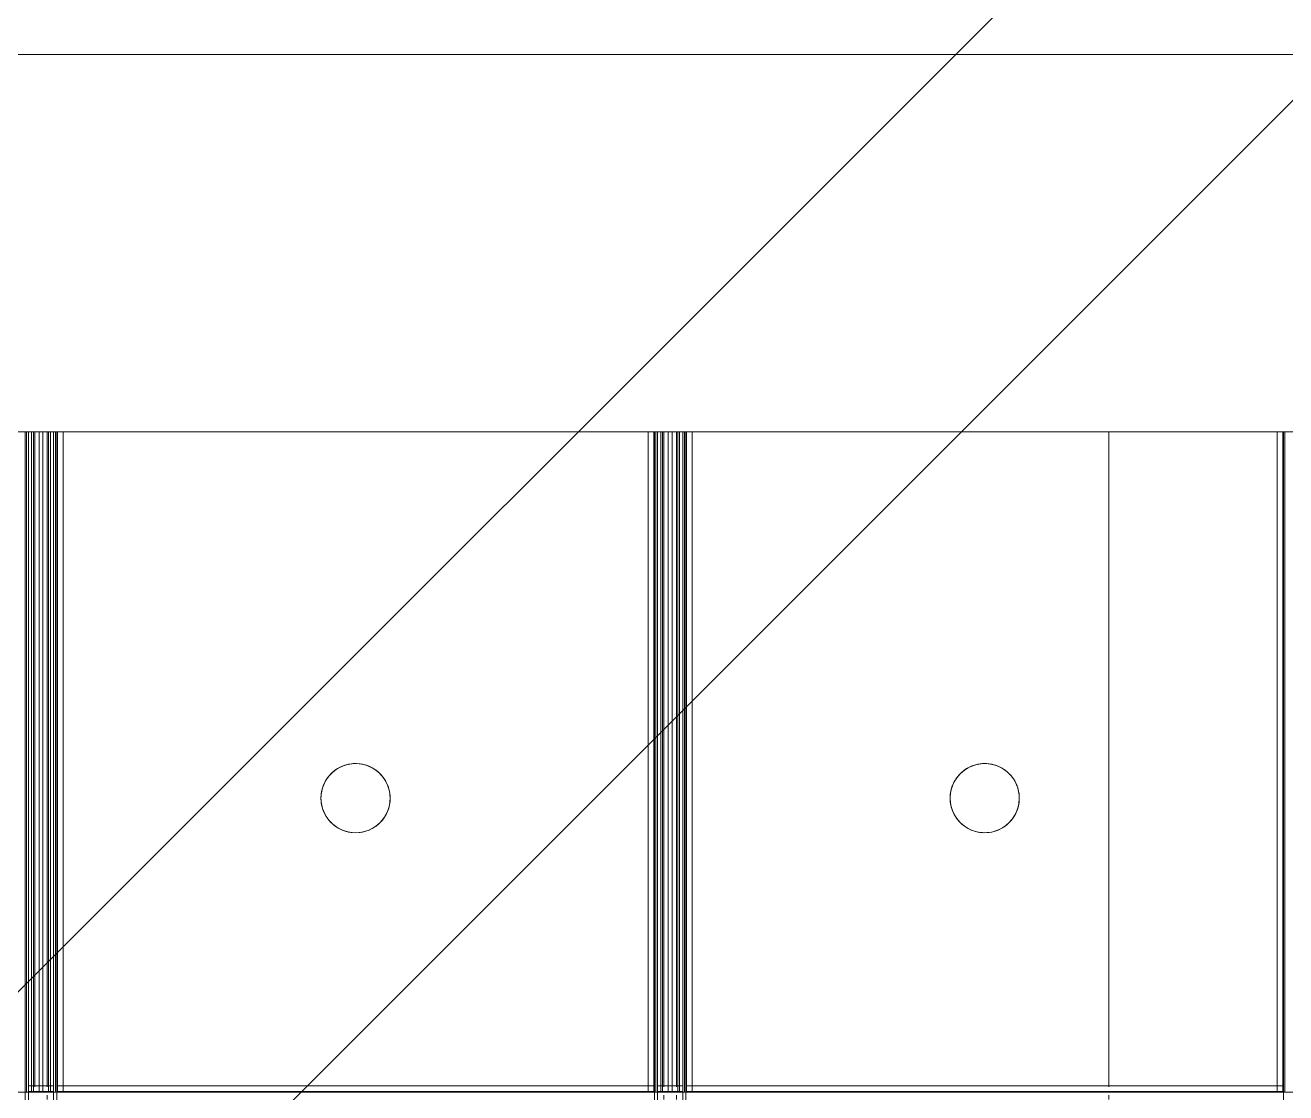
# Model space of a CAD drawing. Header units: millimetres. Extents: x -57519 to 497916, y -349472 to 446842.
# Drawn here: x 326878 to 328881, y 32681 to 34379 of the extents above; entities that cross this region are included whole.
import ezdxf

# ---------------------------------------------------------------- set-up
doc = ezdxf.new("R2010")
doc.units = ezdxf.units.MM
for name, color, linetype, lineweight in [('A-CLNG', 13, 'Continuous', 5), ('A-DETL-GENF', 92, 'Continuous', 5), ('A-FLOR', 192, 'Continuous', 5), ('A-GLAZ-CURT', 52, 'Continuous', 20), ('E-LITE-EQPM', 33, 'Continuous', 5)]:
    doc.layers.add(name, color=color, linetype=linetype, lineweight=lineweight)

# ---------------------------------------------------------------- blocks, each defined once
blk = doc.blocks.new('DLN_Face Base lighting-01 - 110mm _R_-V147-SITE COVERAGE')
at = {"layer": 'E-LITE-EQPM'}
for start, end in [(0, 180), (126.2732, 135), (60, 120), (15, 60), (135, 180), (180, 210), (180, 195), (330, 360), (0, 15), (345, 360), (195, 330), (330, 345), (210, 233.7268), (240, 330)]:
    blk.add_arc((0, 0), 55, start, end, dxfattribs=at)
blk = doc.blocks.new('DLN_Face Base lighting-01 - 110mm _R_-V148-SITE COVERAGE')
at = {"layer": 'E-LITE-EQPM'}
for start, end in [(75, 180), (105, 180), (75, 105), (60, 75), (60, 75), (15, 60), (0, 60), (180, 210), (180, 225), (285, 360), (0, 15), (345, 360), (330, 345), (210, 240), (225, 255), (240, 330), (255, 285)]:
    blk.add_arc((0, 0), 55, start, end, dxfattribs=at)
blk = doc.blocks.new('System Panel - C4 Expanded Metal Mesh-V380-SITE COVERAGE')
at = {"layer": 'A-GLAZ-CURT', "lineweight": 5}
for p, q in [((78149.3, 33707.5), (78149.3, 33732.5)), ((78149.3, 33732.5), (78149.3, 33707.5)), ((79129.3, 33732.5), (79129.3, 33707.5)), ((79129.3, 33707.5), (79129.3, 33732.5)), ((78149.3, 33632.5), (78149.3, 33707.5)), ((78149.3, 33707.5), (78149.3, 33632.5)), ((79129.3, 33707.5), (79129.3, 33632.5)), ((79129.3, 33632.5), (79129.3, 33707.5)), ((78149.3, 32691), (78149.3, 33632.5)), ((78149.3, 33632.5), (78149.3, 32691)), ((79129.3, 33632.5), (79129.3, 32691)), ((79129.3, 32691), (79129.3, 33632.5)), ((78149.3, 32671), (78149.3, 32677.5)), ((78149.3, 32677.5), (78149.3, 32671)), ((78159.3, 32667.5), (78152.8, 32667.5)), ((78152.8, 32667.5), (78159.3, 32667.5)), ((79105.8, 32667.5), (78172.8, 32667.5)), ((78172.8, 32667.5), (79105.8, 32667.5)), ((79125.8, 32667.5), (79119.3, 32667.5)), ((79119.3, 32667.5), (79125.8, 32667.5)), ((79129.3, 32677.5), (79129.3, 32671)), ((79129.3, 32671), (79129.3, 32677.5))]:
    blk.add_line(p, q, dxfattribs=at)
for start, end in [(0, 180), (0, 180), (180, 0), (180, 0)]:
    blk.add_arc((78639.3, 33150), 55, start, end, dxfattribs=at)
blk = doc.blocks.new('Ceilings 8 - Ceilings 8-14169185-SITE COVERAGE')
at = {"layer": 'A-CLNG'}
for p, q in [((78114.3, 32682.5), (78114.3, 33732.5)), ((78114.3, 31677.5), (78114.3, 33732.5)), ((78114.3, 32691), (78114.3, 33732.5)), ((78114.3, 32691), (78114.3, 33732.5)), ((78116.3, 32691), (78116.3, 33732.5)), ((78119.3, 32682.5), (78119.3, 33732.5)), ((78119.3, 32682.5), (78119.3, 33732.5)), ((78124.3, 33732.5), (78124.3, 32691)), ((78124.3, 32691), (78124.3, 33732.5)), ((78127.3, 32691), (78127.3, 33732.5)), ((78127.3, 32691), (78127.3, 33732.5)), ((78129.3, 32691), (78129.3, 33732.5)), ((78129.3, 32691), (78129.3, 33732.5)), ((78136.3, 32691), (78136.3, 33732.5)), ((78136.3, 32691), (78136.3, 33732.5)), ((78142.3, 32691), (78142.3, 33732.5)), ((78142.3, 32691), (78142.3, 33732.5)), ((78149.3, 32691), (78149.3, 33732.5)), ((78149.3, 32691), (78149.3, 33732.5)), ((78151.3, 33732.5), (78151.3, 32691)), ((78151.3, 32691), (78151.3, 33732.5)), ((78154.3, 32691), (78154.3, 33732.5)), ((78154.3, 33707.5), (78154.3, 33732.5)), ((78159.3, 33732.5), (78159.3, 32682.5)), ((78159.3, 32682.5), (78159.3, 33732.5)), ((78162.3, 32691), (78162.3, 33732.5)), ((78164.3, 31677.5), (78164.3, 33732.5)), ((78164.3, 32682.5), (78164.3, 33732.5)), ((78164.3, 32691), (78164.3, 33732.5)), ((78164.3, 32691), (78164.3, 33732.5)), ((78165.3, 32691), (78165.3, 33732.5)), ((78174.3, 32682.5), (78174.3, 33732.5)), ((79104.3, 33732.5), (79104.3, 32682.5)), ((79113.3, 33732.5), (79113.3, 32691)), ((79114.3, 32682.5), (79114.3, 33732.5)), ((79114.3, 31677.5), (79114.3, 33732.5)), ((79114.3, 32691), (79114.3, 33732.5)), ((79114.3, 32691), (79114.3, 33732.5)), ((79116.3, 32691), (79116.3, 33732.5)), ((79119.3, 32682.5), (79119.3, 33732.5)), ((79119.3, 32682.5), (79119.3, 33732.5)), ((79124.3, 33732.5), (79124.3, 33708)), ((79124.3, 32691), (79124.3, 33732.5)), ((79127.3, 32691), (79127.3, 33732.5)), ((79127.3, 32691), (79127.3, 33732.5)), ((79129.3, 32691), (79129.3, 33732.5)), ((79129.3, 32691), (79129.3, 33732.5)), ((79136.3, 32691), (79136.3, 33732.5)), ((79136.3, 32691), (79136.3, 33732.5)), ((79142.3, 32691), (79142.3, 33732.5)), ((79142.3, 32691), (79142.3, 33732.5)), ((79149.3, 32691), (79149.3, 33732.5)), ((79149.3, 32691), (79149.3, 33732.5)), ((79151.3, 33732.5), (79151.3, 32691)), ((79151.3, 32691), (79151.3, 33732.5)), ((79154.3, 32691), (79154.3, 33732.5)), ((79154.3, 33707.5), (79154.3, 33732.5)), ((79159.3, 33732.5), (79159.3, 32682.5)), ((79159.3, 32682.5), (79159.3, 33732.5)), ((79162.3, 32691), (79162.3, 33732.5)), ((79164.3, 31677.5), (79164.3, 33732.5)), ((79164.3, 32682.5), (79164.3, 33732.5)), ((79164.3, 32691), (79164.3, 33732.5)), ((79164.3, 32691), (79164.3, 33732.5)), ((79165.3, 32691), (79165.3, 33732.5)), ((79174.3, 32682.5), (79174.3, 33732.5)), ((80104.3, 33732.5), (80104.3, 32682.5)), ((80113.3, 33732.5), (80113.3, 32691)), ((80114.3, 32682.5), (80114.3, 33732.5)), ((80114.3, 31677.5), (80114.3, 33732.5)), ((80114.3, 32691), (80114.3, 33732.5)), ((80114.3, 32691), (80114.3, 33732.5)), ((80116.3, 32691), (80116.3, 33732.5)), ((78154.3, 33628.1), (78154.3, 33702.4)), ((79124.3, 33702.4), (79124.3, 33628.1)), ((79154.3, 33632.5), (79154.3, 33706.9)), ((78154.3, 32691), (78154.3, 33626.9)), ((79124.3, 33626.9), (79124.3, 32691)), ((79154.3, 32691), (79154.3, 33626.9)), ((82789.3, 32682.5), (76691.8, 32682.5)), ((78114.3, 32682.5), (78114.3, 32691)), ((78114.3, 32682.5), (78114.3, 32691)), ((78116.3, 32682.5), (78116.3, 32691)), ((78159.3, 32692.5), (78119.3, 32692.5)), ((78159.3, 32683.5), (78119.3, 32683.5)), ((78119.3, 32632.5), (78119.3, 32682.5)), ((78119.3, 32632.5), (78119.3, 32682.5)), ((78159.3, 32682.5), (78119.3, 32682.5)), ((78159.3, 32682.5), (78119.3, 32682.5)), ((78159.3, 32682.5), (78119.3, 32682.5)), ((78124.3, 32682.5), (78124.3, 32691)), ((78127.3, 32682.5), (78127.3, 32691)), ((78136.3, 32682.5), (78136.3, 32691)), ((78142.3, 32682.5), (78142.3, 32691)), ((78151.3, 32691), (78151.3, 32682.5)), ((78154.3, 32682.5), (78154.3, 32691)), ((78159.3, 32682.5), (78159.3, 32632.5)), ((78159.3, 32632.5), (78159.3, 32682.5)), ((78162.3, 32682.5), (78162.3, 32691)), ((79114.3, 32692.5), (78164.3, 32692.5)), ((78164.3, 32682.5), (78164.3, 32691)), ((78164.3, 32682.5), (78164.3, 32691)), ((78172.8, 32683.5), (78164.3, 32683.5)), ((79114.3, 32682.5), (78164.3, 32682.5)), ((78172.8, 32682.5), (78164.3, 32682.5)), ((78172.8, 32682.5), (78164.3, 32682.5)), ((78165.3, 32682.5), (78165.3, 32691)), ((79105.8, 32683.5), (78172.8, 32683.5)), ((79105.8, 32682.5), (78172.8, 32682.5)), ((79105.8, 32682.5), (78172.8, 32682.5)), ((79114.3, 32683.5), (79105.8, 32683.5)), ((79114.3, 32682.5), (79105.8, 32682.5)), ((79114.3, 32682.5), (79105.8, 32682.5)), ((79113.3, 32691), (79113.3, 32682.5)), ((79114.3, 32682.5), (79114.3, 32691)), ((79114.3, 32682.5), (79114.3, 32691)), ((79116.3, 32682.5), (79116.3, 32691)), ((79159.3, 32692.5), (79119.3, 32692.5)), ((79159.3, 32683.5), (79119.3, 32683.5)), ((79119.3, 32632.5), (79119.3, 32682.5)), ((79119.3, 32632.5), (79119.3, 32682.5)), ((79159.3, 32682.5), (79119.3, 32682.5)), ((79159.3, 32682.5), (79119.3, 32682.5)), ((79159.3, 32682.5), (79119.3, 32682.5)), ((79124.3, 32682.5), (79124.3, 32691)), ((79127.3, 32682.5), (79127.3, 32691)), ((79136.3, 32682.5), (79136.3, 32691)), ((79142.3, 32682.5), (79142.3, 32691)), ((79151.3, 32691), (79151.3, 32682.5)), ((79154.3, 32682.5), (79154.3, 32691)), ((79159.3, 32682.5), (79159.3, 32632.5)), ((79159.3, 32632.5), (79159.3, 32682.5)), ((79162.3, 32682.5), (79162.3, 32691)), ((80114.3, 32692.5), (79164.3, 32692.5)), ((79164.3, 32682.5), (79164.3, 32691)), ((79164.3, 32682.5), (79164.3, 32691)), ((79172.8, 32683.5), (79164.3, 32683.5)), ((80114.3, 32682.5), (79164.3, 32682.5)), ((79172.8, 32682.5), (79164.3, 32682.5)), ((79172.8, 32682.5), (79164.3, 32682.5)), ((79165.3, 32682.5), (79165.3, 32691)), ((80105.8, 32683.5), (79172.8, 32683.5)), ((80105.8, 32682.5), (79172.8, 32682.5)), ((80105.8, 32682.5), (79172.8, 32682.5)), ((80114.3, 32683.5), (80105.8, 32683.5)), ((80114.3, 32682.5), (80105.8, 32682.5)), ((80114.3, 32682.5), (80105.8, 32682.5)), ((80113.3, 32691), (80113.3, 32682.5)), ((80114.3, 32682.5), (80114.3, 32691)), ((80114.3, 32682.5), (80114.3, 32691)), ((80116.3, 32682.5), (80116.3, 32691))]:
    blk.add_line(p, q, dxfattribs=at)
blk = doc.blocks.new('System Panel - C4 Expanded Metal Mesh-16967749-SITE COVERAGE')
at = {"layer": 'A-GLAZ-CURT', "lineweight": 5}
for p, q in [((79149.3, 33707.5), (79149.3, 33732.5)), ((79149.3, 33732.5), (79149.3, 33707.5)), ((79836.6, 33732.5), (79836.6, 33707.5)), ((79836.6, 33707.5), (79836.6, 33732.5)), ((79149.3, 33632.5), (79149.3, 33707.5)), ((79149.3, 33707.5), (79149.3, 33632.5)), ((79836.6, 33707.5), (79836.6, 33632.5)), ((79836.6, 33632.5), (79836.6, 33707.5)), ((79149.3, 32691), (79149.3, 33632.5)), ((79149.3, 33632.5), (79149.3, 32691)), ((79836.6, 33632.5), (79836.6, 32691)), ((79836.6, 32691), (79836.6, 33632.5)), ((79149.3, 32671), (79149.3, 32677.5)), ((79149.3, 32677.5), (79149.3, 32671)), ((79159.3, 32667.5), (79152.8, 32667.5)), ((79152.8, 32667.5), (79159.3, 32667.5)), ((79836.6, 32667.5), (79172.8, 32667.5)), ((79172.8, 32667.5), (79836.6, 32667.5)), ((79836.6, 32677.5), (79836.6, 32671)), ((79836.6, 32671), (79836.6, 32677.5))]:
    blk.add_line(p, q, dxfattribs=at)
for start, end in [(0, 180), (0, 180), (180, 0), (180, 0)]:
    blk.add_arc((79639.3, 33150), 55, start, end, dxfattribs=at)

msp = doc.modelspace()

# ---------------------------------------------------------------- hatches: boundary and pattern name
at = {"layer": 'A-DETL-GENF'}
h = msp.add_hatch(dxfattribs=at)
h.set_pattern_fill('FP_40', color=250, style=0, pattern_type=2)
h.set_pattern_definition([(45, (248763.4, 0), (-1257.236, 1257.236), []), (45, (248763.4, 1905), (-1257.236, 1257.236), [])])
h.paths.add_polyline_path([(325750.1, -8642.5), (328562.7, -8642.5), (328562.7, 4657.5), (341312.7, 4657.5), (341312.7, 30557.5), (342712.7, 30557.5), (342712.7, 48907.7), (339962.7, 48907.7), (339962.7, 52157.5), (338962.7, 52157.5), (338962.7, 53757.5), (297512.7, 53757.5), (297512.7, 52247.5), (286277.7, 52247.5), (286277.7, 34407.5), (285902.7, 34407.5), (285902.7, 7407.5), (286277.7, 7407.5), (286277.7, -2267.5), (315555.2, -2267.5), (315555.2, -8642.5), (321257.1, -8642.5)], flags=0)

# ---------------------------------------------------------------- linework, layer by layer
at = {"layer": 'A-FLOR'}
for p, q in [((333552.7, 34332.5), (312652.7, 34332.5)), ((333552.7, 33732.5), (325452.7, 33732.5))]:
    msp.add_line(p, q, dxfattribs=at)

# ---------------------------------------------------------------- block references
at = {"layer": 'A-CLNG'}
msp.add_blockref('Ceilings 8 - Ceilings 8-14169185-SITE COVERAGE', (248763.4, 0), dxfattribs=at)
at = {"layer": 'A-GLAZ-CURT', "lineweight": 5}
for name in ['System Panel - C4 Expanded Metal Mesh-V380-SITE COVERAGE', 'System Panel - C4 Expanded Metal Mesh-16967749-SITE COVERAGE']:
    msp.add_blockref(name, (248763.4, 0), dxfattribs=at)
at = {"layer": 'E-LITE-EQPM', "rotation": 180}
for name, p in [('DLN_Face Base lighting-01 - 110mm _R_-V147-SITE COVERAGE', (327402.7, 33150)), ('DLN_Face Base lighting-01 - 110mm _R_-V148-SITE COVERAGE', (328402.7, 33150))]:
    msp.add_blockref(name, p, dxfattribs=at)

doc.saveas('drawing.dxf')
